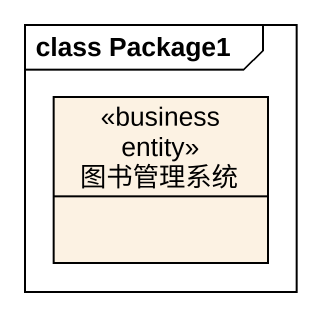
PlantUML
@startuml
mainframe class Package1
hide circle
hide empty members
class 图书管理系统 <<business entity>>
@enduml
